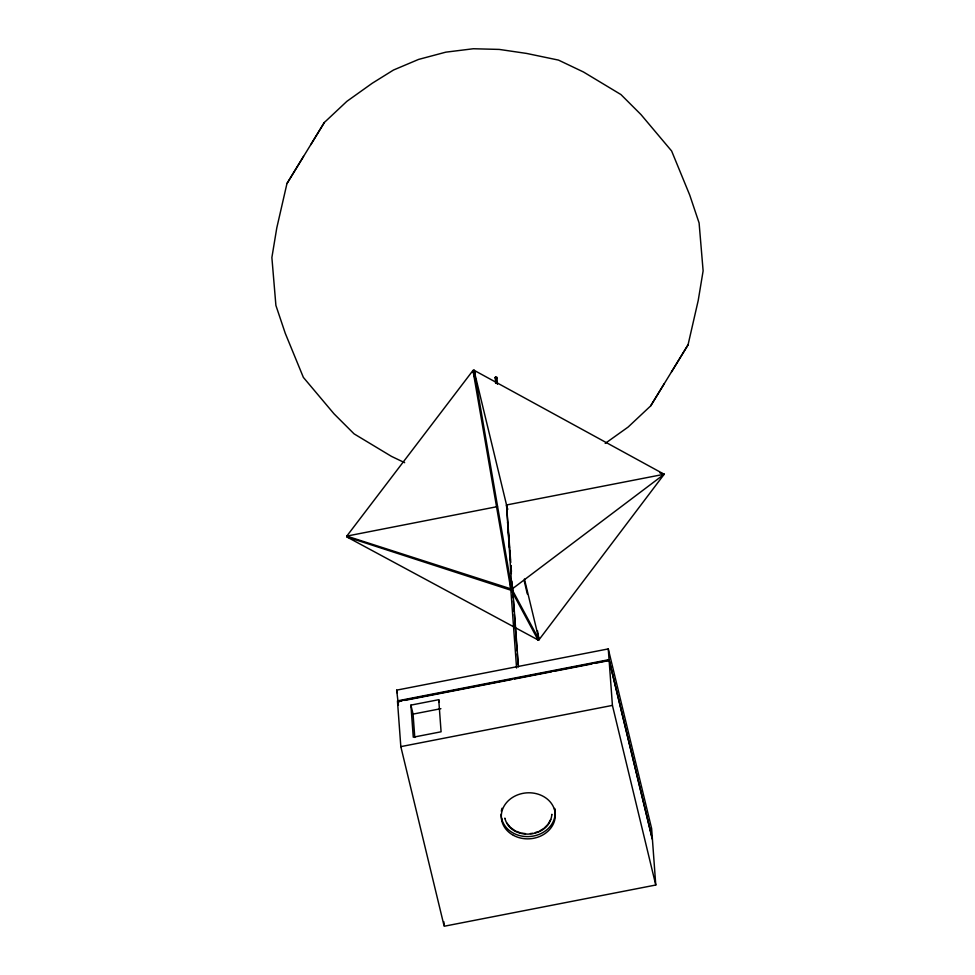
<?xml version="1.0" encoding="UTF-8"?>
<svg xmlns="http://www.w3.org/2000/svg" width="975" height="975" viewBox="0 0 975 975"><rect width="100%" height="100%" fill="white"/><g stroke="black" fill="none" stroke-linecap="round" stroke-linejoin="round"><path stroke-width="1.46" d="M551.74 814.881L551.85 814.296C550.132 838.39 510.473 841.547 504.855 818.098L505.038 818.659M303.53 156.402L286.955 183.556L276.778 227.943L271.879 257.534L275.901 305.431L285.248 333.267L303.371 377.398L334.023 413.827L354.071 433.851L391.511 456.398L404.662 462.674M671.47 371.999L688.045 344.845L698.222 300.458L703.121 270.867L699.099 222.97L689.752 195.134L671.629 151.003L640.977 114.575L620.929 94.551L583.489 72.004L558.492 60.097L526.573 53.43L499.261 49.42L473.326 48.75L445.807 52.162L418.567 59.426L393.461 70.042L372.206 83.277L346.893 101.327L324.334 122.497L286.955 183.556M550.668 819.512L547.962 824.326L543.904 828.409L540.04 830.712M310.793 144.678L324.334 122.497M605.207 443.406L628.107 427.074L650.666 405.905L664.207 383.723M650.666 405.905L688.045 344.845M496.787 378.507C498.505 376.082 493.24 377.008 495.727 378.666M512.082 589.497L539.053 639.697L664.182 474.252L474.021 370.256L472.972 370.463L346.783 536.104L347.003 537.006L538.005 639.905L539.053 639.697L537.481 630.74M497.482 506.598L346.783 536.104L511.899 589.168L664.182 474.252L659.88 472.838M535.238 832.577L538.761 831.48M664.182 474.252L506.537 504.977L511.899 589.168L474.021 370.256L475.41 372.889M475.471 380.823L472.972 370.463L510.839 589.375L511.058 586.036M398.434 705.291L396.667 690.142L608.278 648.911L651.629 828.543L652.421 839.268L609.058 659.648L608.278 648.911M397.459 700.879L609.058 659.648M609.107 660.209L397.495 701.439L400.822 746.631L444.173 926.25L655.773 885.02L652.458 839.841L609.107 660.209L612.422 705.4L655.773 885.02M397.678 701.781L401.7 700.988M404.674 700.416L511.643 679.563M514.617 678.99L551.765 671.751M554.738 671.178L591.874 663.938M594.847 663.353L608.217 660.745M397.715 702.341L398.775 702.134M438.726 699.697L441.09 731.786L413.266 737.21L410.902 705.12L438.726 699.697L439.347 702.268M414.789 737.441L413.071 714.102L440.895 708.679M400.822 746.631L612.422 705.4M530.424 833.527L532.898 833.32M521.844 833.113L525.501 833.649M347.003 537.006L511.058 590.265L510.632 586.365M516.433 831.297L520.626 832.943M515.044 830.737L510.352 827.373L506.878 823.058M511.022 589.704L538.005 639.905L537.31 636.931L538.005 639.905M510.839 589.375L511.058 590.265M474.021 370.256L507.622 509.45L506.549 505.013L510.766 562.502M524.416 579.016L539.053 639.697M410.902 705.12L413.071 714.102M396.667 690.142L397.386 693.091M524.172 580.612L527.292 593.946M554.751 810.664L554.58 808.409A27.02 23.01 -4.2 0 1 530.924 836.416A27.02 23.01 -4.2 0 1 501.126 814.235M510.997 565.537L511.436 571.582M512.545 586.706L518.444 666.9M497.018 378.288L497.457 384.345M507.585 522.125L509.474 547.865M509.693 550.887L510.364 559.967M510.815 566.024L511.363 573.592M511.924 581.173L513.143 597.821M513.362 600.856L514.142 611.447M514.373 614.482L517.043 650.812M517.262 653.847L518.042 664.438M495.69 376.959L496.238 383.224M510.498 578.455L510.827 583.001M495.251 377.264L495.666 383.37M510.132 580.198L516.579 668.009M501.674 818.72L501.845 820.974M443.844 921.728L444.064 924.739M510.205 580.344L510.413 583.355M501.345 811.237A27.02 23.01 -4.2 0 1 502.015 808.251M513.423 835.343A27.02 23.01 -4.2 0 0 555.25 816.66A27.02 23.01 -4.2 0 0 516.214 795.466A27.02 23.01 -4.2 0 0 513.423 835.343"/></g></svg>
